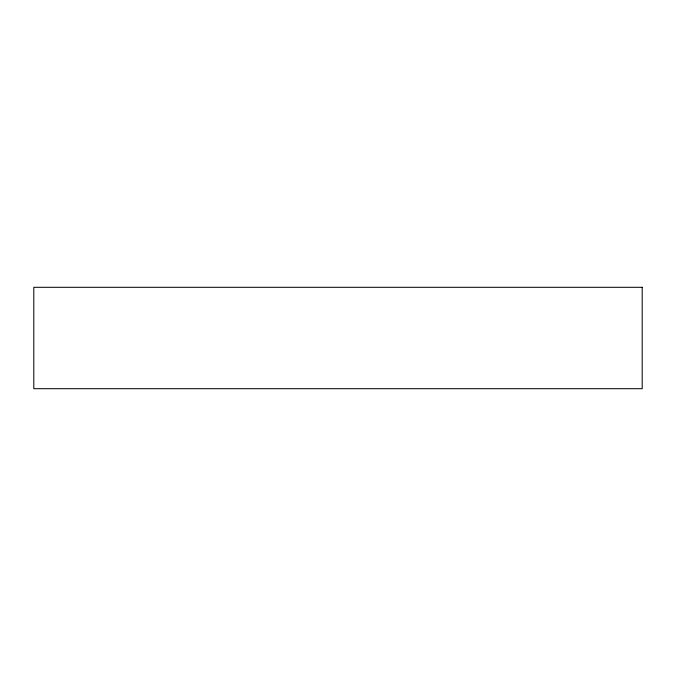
<?xml version="1.0" encoding="UTF-8"?>
<svg xmlns="http://www.w3.org/2000/svg" width="676" height="676" viewBox="0 0 676 676"><rect width="100%" height="100%" fill="white"/><g stroke="black" fill="none" stroke-linecap="round" stroke-linejoin="round"><path stroke-width="1.01" d="M642.2 287.3L33.8 287.3L33.8 388.7L642.2 388.7L642.2 287.3"/></g></svg>
